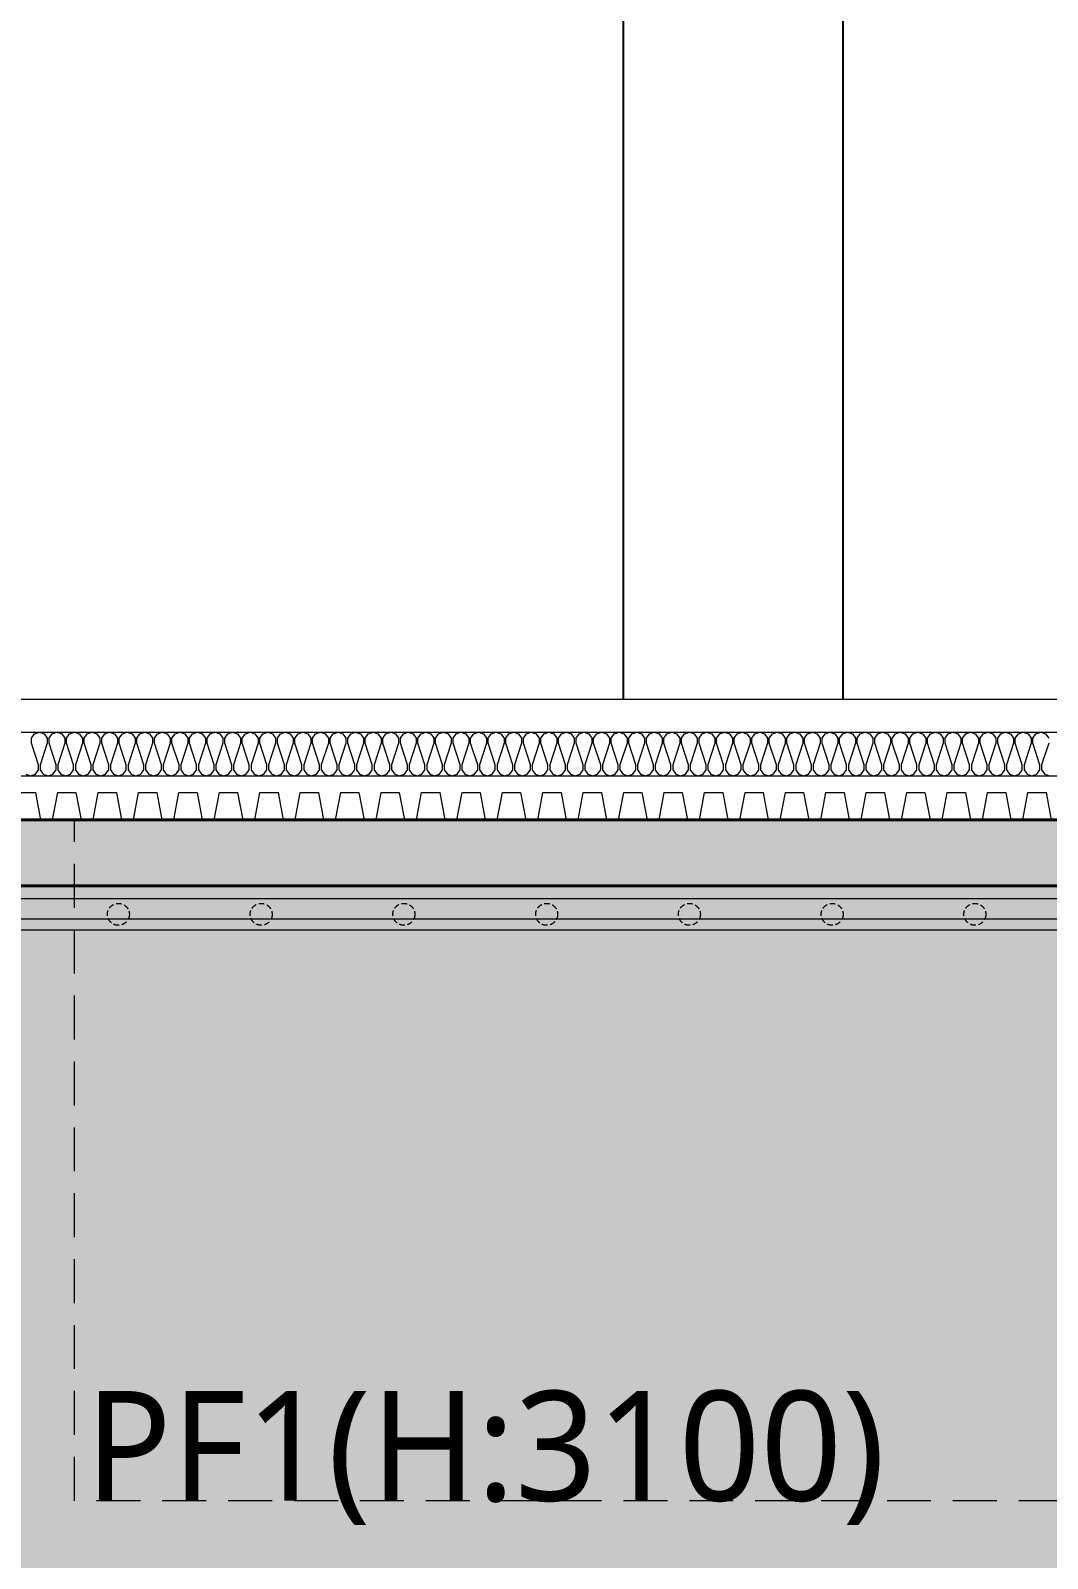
# Model space of a CAD drawing. Header units: millimetres. Extents: x 0 to 420000, y 0 to 297000.
# Drawn here: x 240813 to 245443, y 154587 to 161544 of the extents above; entities that cross this region are included whole.
import ezdxf
from ezdxf.enums import TextEntityAlignment as Align

# ---------------------------------------------------------------- set-up
doc = ezdxf.new("R2010")
doc.units = ezdxf.units.MM
doc.linetypes.add('CEN', pattern=[62, 60, -1, 0, -1])
doc.linetypes.add('HIDDEN', pattern=[0.375, 0.25, -0.125])
for name, color, linetype, lineweight in [('A-AXIS-LINE', 1, 'CEN', 15), ('A-CONC-LIN1', 2, 'Continuous', 40), ('A-ELEV-LIN2', 7, 'Continuous', 25), ('A-SECT-LIN3', 255, 'Continuous', 18), ('A-XXXX-DRBD', 9, 'Continuous', 20), ('A-XXXX-FIN2', 6, 'Continuous', 20), ('A-XXXX-HATC', 8, 'Continuous', 18), ('A-XXXX-HID', 8, 'HIDDEN', 18), ('A-XXXX-INSL2', 8, 'Continuous', 18)]:
    doc.layers.add(name, color=color, linetype=linetype, lineweight=lineweight)
doc.layers.add('A-CONC-SOLD', color=253, linetype='CEN')
doc.layers.add('A-XXXX-SOLD', color=252, linetype='Continuous')
doc.layers.add('A-XXXX-NPLT', color=144, linetype='Continuous', lineweight=15, plot=False)
doc.styles.add('맑은고딕', font='')
doc.styles.get('맑은고딕').set_extended_font_data('Malgun Gothic')
pattern_1 = [(0, (40, -50), (200, 200), [60, -140]), (0, (160, -30), (200, 200), [50, -150]), (0, (150, -20), (200, 200), [40, -160]), (0, (90, 30), (200, 200), [30, -30, 40, -100]), (0, (90, 40), (200, 200), [40, -10, 50, -100]), (0, (0, 80), (200, 200), [50, -150]), (0, (190, 90), (200, 200), [50, -150]), (90, (0, -10), (-200, 200), [30, -170]), (90, (30, 140), (-200, 200), [20, -180]), (90, (40, -50), (-200, 200), [30, -170]), (90, (60, 130), (-200, 200), [10, -190]), (90, (70, 50), (-200, 200), [30, -170]), (90, (90, -20), (-200, 200), [50, -150]), (90, (110, 120), (-200, 200), [30, -170]), (90, (130, 40), (-200, 200), [40, -160]), (90, (140, 40), (-200, 200), [40, -160]), (90, (160, -50), (-200, 200), [20, -180]), (90, (190, -20), (-200, 200), [50, -150]), (45, (20, -30), (0, 200), [84.8528, -197.98991]), (45, (40, -20), (0, 200), [42.4264, -240.41631]), (45, (130, 90), (0, 200), [56.56854, -226.27417]), (45, (130, 100), (0, 200), [42.4264, -240.41631]), (135, (60, 80), (-200, 2e-14), [14.1422, -268.70051]), (135, (20, -30), (-200, 2e-14), [28.2842, -254.55851]), (135, (80, 30), (-200, 2e-14), [28.2842, -254.55851]), (135, (130, 80), (-200, 2e-14), [28.2842, -254.55851]), (135, (190, 120), (-200, 2e-14), [42.4264, -240.41631]), (135, (190, 110), (-200, 2e-14), [28.2842, -254.55851]), (135, (180, 130), (-200, 2e-14), [28.2842, -254.55851]), (135, (120, -50), (-200, 2e-14), [42.4264, -240.41631]), (26.56505, (180, 70), (200, 8e-08), [22.36, -424.8536]), (26.56505, (130, 20), (200, 8e-08), [22.36, -424.8536]), (26.56505, (60, 80), (200, 8e-08), [44.72, -402.4936]), (26.56505, (70, 130), (200, 8e-08), [44.72, -402.4936]), (26.56505, (70, 80), (200, 8e-08), [44.72, -402.4936]), (26.56505, (190, 120), (200, 8e-08), [44.72, -402.4936]), (26.56505, (0, 20), (200, 8e-08), [67.082, -380.1316]), (26.56505, (0, 30), (200, 8e-08), [67.082, -380.1316]), (26.56505, (0, 110), (200, 8e-08), [67.082, -380.1316]), (63.43495, (100, 100), (1e-08, 200), [22.36, -424.8536]), (63.43495, (190, 90), (1e-08, 200), [22.36, -268.333595, 44.72, -111.8]), (63.43495, (170, 70), (1e-08, 200), [44.72, -402.4936]), (63.43495, (50, 90), (1e-08, 200), [44.72, -402.4936]), (63.43495, (40, 90), (1e-08, 200), [44.72, -402.4936]), (63.43495, (110, 110), (1e-08, 200), [67.082, -380.1316]), (116.56505, (60, 60), (-8e-08, 200), [22.36, -424.8536]), (116.56505, (190, 40), (-8e-08, 200), [22.36, -424.8536]), (116.56505, (150, -20), (-8e-08, 200), [44.72, -402.4936]), (116.56505, (140, -10), (-8e-08, 200), [44.72, -402.4936]), (116.56505, (160, 130), (-8e-08, 200), [44.72, -402.4936]), (116.56505, (0, 30), (-8e-08, 200), [44.72, -402.4936]), (116.56505, (100, -50), (-8e-08, 200), [67.082, -380.1316]), (153.43495, (170, 70), (-200, 1e-08), [44.72, -402.4936]), (153.43495, (180, 60), (-200, 1e-08), [44.72, -402.4936]), (153.43495, (30, -40), (-200, 1e-08), [22.36, -424.8536]), (153.43495, (90, 40), (-200, 1e-08), [22.36, -424.8536]), (153.43495, (130, 100), (-200, 1e-08), [22.36, -424.8536])]

# ---------------------------------------------------------------- blocks, each defined once
blk = doc.blocks.new('axis(220316)')
at = {"layer": 'A-AXIS-LINE', "ltscale": 1000}
for p, q in [((4631788.1, -441118.7), (4955413.1, -441118.7)), ((4631788.1, -442118.7), (4955413.1, -442118.7))]:
    blk.add_line(p, q, dxfattribs=at)
blk = doc.blocks.new('횡지하층')
at = {"layer": 'A-CONC-SOLD'}
h = blk.add_hatch(color=256, dxfattribs=at)
h.dxf.hatch_style = 1
h.paths.add_polyline_path([(4890650.6, -238161.1), (4890250.6, -238161.1), (4890250.6, -237111.1), (4890100.6, -237111.1), (4890100.6, -237361.1), (4889650.6, -237361.1), (4889650.6, -238361.1), (4889600.6, -238361.1), (4889600.6, -239061.1), (4889950.6, -239061.1), (4889950.6, -247661.1), (4889200.6, -247661.1), (4889200.6, -247111.1), (4889000.6, -247111.1), (4889000.6, -247661.1), (4758200.6, -247661.1), (4758200.6, -247111.1), (4758000.6, -247111.1), (4758000.6, -247661.1), (4757250.6, -247661.1), (4757250.6, -239061.1), (4757600.6, -239061.1), (4757600.6, -238361.1), (4757550.6, -238361.1), (4757550.6, -237361.1), (4757100.6, -237361.1), (4757100.6, -237111.1), (4756950.6, -237111.1), (4756950.6, -238161.1), (4756550.6, -238161.1), (4756550.6, -247961.1), (4890650.6, -247961.1)])
at = {"layer": 'A-CONC-LIN1'}
blk.add_lwpolyline([(4758200.6, -247661.1), (4889000.6, -247661.1), (4889000.6, -247111.1), (4889200.6, -247111.1), (4889200.6, -247661.1), (4889950.6, -247661.1), (4889950.6, -239061.1), (4889600.6, -239061.1), (4889600.6, -238361.1), (4889650.6, -238361.1), (4889650.6, -237361.1), (4890100.6, -237361.1), (4890100.6, -237111.1), (4890250.6, -237111.1), (4890250.6, -238161.1), (4890650.6, -238161.1), (4890650.6, -247961.1), (4756550.6, -247961.1)], dxfattribs=at)
at = {"layer": 'A-ELEV-LIN2'}
for p, q in [((4845100.6, -247111.1), (4845100.6, -238861.1)), ((4846100.6, -247111.1), (4846100.6, -238861.1))]:
    blk.add_line(p, q, dxfattribs=at)
at = {"layer": 'A-XXXX-DRBD'}
blk.add_lwpolyline([(4842340.2, -247536.1), (4842423, -247536.1), (4842446.3, -247661.1), (4842501, -247661.1), (4842524.3, -247536.1), (4842607.1, -247536.1), (4842630.4, -247661.1), (4842685.1, -247661.1), (4842708.4, -247536.1), (4842791.2, -247536.1), (4842814.5, -247661.1), (4842869.1, -247661.1), (4842892.5, -247536.1), (4842975.3, -247536.1), (4842998.6, -247661.1), (4843053.2, -247661.1), (4843076.5, -247536.1), (4843159.4, -247536.1), (4843182.7, -247661.1), (4843237.3, -247661.1), (4843260.6, -247536.1), (4843343.5, -247536.1), (4843366.8, -247661.1), (4843421.4, -247661.1), (4843444.7, -247536.1), (4843527.5, -247536.1), (4843550.9, -247661.1), (4843605.5, -247661.1), (4843628.8, -247536.1), (4843711.6, -247536.1), (4843734.9, -247661.1), (4843789.6, -247661.1), (4843812.9, -247536.1), (4843895.7, -247536.1), (4843919, -247661.1), (4843973.7, -247661.1), (4843997, -247536.1), (4844079.8, -247536.1), (4844103.1, -247661.1), (4844157.8, -247661.1), (4844181.1, -247536.1), (4844263.9, -247536.1), (4844287.2, -247661.1), (4844341.9, -247661.1), (4844365.2, -247536.1), (4844448, -247536.1), (4844471.3, -247661.1), (4844525.9, -247661.1), (4844549.3, -247536.1), (4844632.1, -247536.1), (4844655.4, -247661.1), (4844710, -247661.1), (4844733.3, -247536.1), (4844816.2, -247536.1), (4844839.5, -247661.1), (4844894.1, -247661.1), (4844917.4, -247536.1), (4845000.3, -247536.1), (4845023.6, -247661.1), (4845078.2, -247661.1), (4845101.5, -247536.1), (4845184.3, -247536.1), (4845207.7, -247661.1), (4845262.3, -247661.1), (4845285.6, -247536.1), (4845368.4, -247536.1), (4845391.8, -247661.1), (4845446.4, -247661.1), (4845469.7, -247536.1), (4845552.5, -247536.1), (4845575.8, -247661.1), (4845630.5, -247661.1), (4845653.8, -247536.1), (4845736.6, -247536.1), (4845759.9, -247661.1), (4845814.6, -247661.1), (4845837.9, -247536.1), (4845920.7, -247536.1), (4845944, -247661.1), (4845998.7, -247661.1), (4846022, -247536.1), (4846104.8, -247536.1), (4846128.1, -247661.1), (4846182.7, -247661.1), (4846206.1, -247536.1), (4846288.9, -247536.1), (4846312.2, -247661.1), (4846366.8, -247661.1), (4846390.1, -247536.1), (4846473, -247536.1), (4846496.3, -247661.1), (4846550.9, -247661.1), (4846574.2, -247536.1), (4846657.1, -247536.1), (4846680.4, -247661.1), (4846735, -247661.1), (4846758.3, -247536.1), (4846841.2, -247536.1), (4846864.5, -247661.1), (4846919.1, -247661.1), (4846942.4, -247536.1), (4847025.2, -247536.1), (4847048.6, -247661.1)], dxfattribs=at)
at = {"layer": 'A-XXXX-FIN2'}
blk.add_line((4758350.6, -247111.1), (4888850.6, -247111.1), dxfattribs=at)
at = {"layer": 'A-XXXX-INSL2'}
for p, q in [((4758200.6, -247261.1), (4889000.6, -247261.1)), ((4758200.6, -247461.1), (4889000.6, -247461.1))]:
    blk.add_line(p, q, dxfattribs=at)
for points in [[(4842378.6, -247453.1), (4842400.6, -247461.1), (4842422.6, -247453.1), (4842436.6, -247433.1), (4842436.6, -247411.1), (4842404.6, -247311.1), (4842404.6, -247289.1), (4842418.6, -247269.1), (4842440.6, -247261.1), (4842462.6, -247269.1), (4842476.6, -247289.1), (4842476.6, -247311.1), (4842444.6, -247411.1), (4842444.6, -247433.1), (4842458.6, -247453.1), (4842480.6, -247461.1), (4842502.6, -247453.1), (4842516.6, -247433.1), (4842516.6, -247411.1), (4842484.6, -247311.1), (4842484.6, -247289.1), (4842498.6, -247269.1), (4842520.6, -247261.1), (4842542.6, -247269.1), (4842556.6, -247289.1), (4842556.6, -247311.1), (4842524.6, -247411.1), (4842524.6, -247433.1), (4842538.6, -247453.1), (4842560.6, -247461.1), (4842582.6, -247453.1), (4842596.6, -247433.1), (4842596.6, -247411.1), (4842564.6, -247311.1), (4842564.6, -247289.1), (4842578.6, -247269.1), (4842600.6, -247261.1), (4842622.6, -247269.1), (4842636.6, -247289.1), (4842636.6, -247311.1), (4842604.6, -247411.1), (4842604.6, -247433.1), (4842618.6, -247453.1), (4842640.6, -247461.1), (4842662.6, -247453.1), (4842676.6, -247433.1), (4842676.6, -247411.1), (4842644.6, -247311.1), (4842644.6, -247289.1), (4842658.6, -247269.1), (4842680.6, -247261.1), (4842702.6, -247269.1), (4842716.6, -247289.1), (4842716.6, -247311.1), (4842684.6, -247411.1), (4842684.6, -247433.1), (4842698.6, -247453.1), (4842720.6, -247461.1), (4842742.6, -247453.1), (4842756.6, -247433.1), (4842756.6, -247411.1), (4842724.6, -247311.1), (4842724.6, -247289.1), (4842738.6, -247269.1), (4842760.6, -247261.1), (4842782.6, -247269.1), (4842796.6, -247289.1), (4842796.6, -247311.1), (4842764.6, -247411.1), (4842764.6, -247433.1), (4842778.6, -247453.1), (4842800.6, -247461.1), (4842822.6, -247453.1), (4842836.6, -247433.1), (4842836.6, -247411.1), (4842804.6, -247311.1), (4842804.6, -247289.1), (4842818.6, -247269.1), (4842840.6, -247261.1), (4842862.6, -247269.1), (4842876.6, -247289.1), (4842876.6, -247311.1), (4842844.6, -247411.1), (4842844.6, -247433.1), (4842858.6, -247453.1), (4842880.6, -247461.1), (4842902.6, -247453.1), (4842916.6, -247433.1), (4842916.6, -247411.1), (4842884.6, -247311.1), (4842884.6, -247289.1), (4842898.6, -247269.1), (4842920.6, -247261.1), (4842942.6, -247269.1), (4842956.6, -247289.1), (4842956.6, -247311.1), (4842924.6, -247411.1), (4842924.6, -247433.1), (4842938.6, -247453.1), (4842960.6, -247461.1), (4842982.6, -247453.1), (4842996.6, -247433.1), (4842996.6, -247411.1), (4842964.6, -247311.1), (4842964.6, -247289.1), (4842978.6, -247269.1), (4843000.6, -247261.1), (4843022.6, -247269.1), (4843036.6, -247289.1), (4843036.6, -247311.1), (4843004.6, -247411.1), (4843004.6, -247433.1), (4843018.6, -247453.1), (4843040.6, -247461.1), (4843062.6, -247453.1), (4843076.6, -247433.1), (4843076.6, -247411.1), (4843044.6, -247311.1), (4843044.6, -247289.1), (4843058.6, -247269.1), (4843080.6, -247261.1), (4843102.6, -247269.1), (4843116.6, -247289.1), (4843116.6, -247311.1), (4843084.6, -247411.1), (4843084.6, -247433.1), (4843098.6, -247453.1), (4843120.6, -247461.1), (4843142.6, -247453.1), (4843156.6, -247433.1), (4843156.6, -247411.1), (4843124.6, -247311.1), (4843124.6, -247289.1), (4843138.6, -247269.1), (4843160.6, -247261.1), (4843182.6, -247269.1), (4843196.6, -247289.1), (4843196.6, -247311.1), (4843164.6, -247411.1), (4843164.6, -247433.1), (4843178.6, -247453.1), (4843200.6, -247461.1), (4843222.6, -247453.1), (4843236.6, -247433.1), (4843236.6, -247411.1), (4843204.6, -247311.1), (4843204.6, -247289.1), (4843218.6, -247269.1), (4843240.6, -247261.1), (4843262.6, -247269.1), (4843276.6, -247289.1), (4843276.6, -247311.1), (4843244.6, -247411.1), (4843244.6, -247433.1), (4843258.6, -247453.1), (4843280.6, -247461.1), (4843302.6, -247453.1), (4843316.6, -247433.1), (4843316.6, -247411.1), (4843284.6, -247311.1), (4843284.6, -247289.1), (4843298.6, -247269.1), (4843320.6, -247261.1), (4843342.6, -247269.1), (4843356.6, -247289.1), (4843356.6, -247311.1), (4843324.6, -247411.1), (4843324.6, -247433.1), (4843338.6, -247453.1), (4843360.6, -247461.1), (4843382.6, -247453.1), (4843396.6, -247433.1), (4843396.6, -247411.1), (4843364.6, -247311.1), (4843364.6, -247289.1), (4843378.6, -247269.1), (4843400.6, -247261.1), (4843422.6, -247269.1), (4843436.6, -247289.1), (4843436.6, -247311.1), (4843404.6, -247411.1), (4843404.6, -247433.1), (4843418.6, -247453.1), (4843440.6, -247461.1), (4843462.6, -247453.1), (4843476.6, -247433.1), (4843476.6, -247411.1), (4843444.6, -247311.1), (4843444.6, -247289.1), (4843458.6, -247269.1), (4843480.6, -247261.1), (4843502.6, -247269.1), (4843516.6, -247289.1), (4843516.6, -247311.1), (4843484.6, -247411.1), (4843484.6, -247433.1), (4843498.6, -247453.1), (4843520.6, -247461.1), (4843542.6, -247453.1), (4843556.6, -247433.1), (4843556.6, -247411.1), (4843524.6, -247311.1), (4843524.6, -247289.1), (4843538.6, -247269.1), (4843560.6, -247261.1), (4843582.6, -247269.1), (4843596.6, -247289.1), (4843596.6, -247311.1), (4843564.6, -247411.1), (4843564.6, -247433.1), (4843578.6, -247453.1), (4843600.6, -247461.1), (4843622.6, -247453.1), (4843636.6, -247433.1), (4843636.6, -247411.1), (4843604.6, -247311.1), (4843604.6, -247289.1), (4843618.6, -247269.1), (4843640.6, -247261.1), (4843662.6, -247269.1), (4843676.6, -247289.1), (4843676.6, -247311.1), (4843644.6, -247411.1), (4843644.6, -247433.1), (4843658.6, -247453.1), (4843680.6, -247461.1), (4843702.6, -247453.1), (4843716.6, -247433.1), (4843716.6, -247411.1), (4843684.6, -247311.1), (4843684.6, -247289.1), (4843698.6, -247269.1), (4843720.6, -247261.1), (4843742.6, -247269.1), (4843756.6, -247289.1), (4843756.6, -247311.1), (4843724.6, -247411.1), (4843724.6, -247433.1), (4843738.6, -247453.1), (4843760.6, -247461.1), (4843782.6, -247453.1), (4843796.6, -247433.1), (4843796.6, -247411.1), (4843764.6, -247311.1), (4843764.6, -247289.1), (4843778.6, -247269.1), (4843800.6, -247261.1), (4843822.6, -247269.1), (4843836.6, -247289.1), (4843836.6, -247311.1), (4843804.6, -247411.1), (4843804.6, -247433.1), (4843818.6, -247453.1), (4843840.6, -247461.1), (4843862.6, -247453.1), (4843876.6, -247433.1), (4843876.6, -247411.1), (4843844.6, -247311.1), (4843844.6, -247289.1), (4843858.6, -247269.1), (4843880.6, -247261.1), (4843902.6, -247269.1), (4843916.6, -247289.1), (4843916.6, -247311.1), (4843884.6, -247411.1), (4843884.6, -247433.1), (4843898.6, -247453.1), (4843920.6, -247461.1), (4843942.6, -247453.1), (4843956.6, -247433.1), (4843956.6, -247411.1), (4843924.6, -247311.1), (4843924.6, -247289.1), (4843938.6, -247269.1), (4843960.6, -247261.1), (4843982.6, -247269.1), (4843996.6, -247289.1), (4843996.6, -247311.1), (4843964.6, -247411.1), (4843964.6, -247433.1), (4843978.6, -247453.1), (4844000.6, -247461.1), (4844022.6, -247453.1), (4844036.6, -247433.1), (4844036.6, -247411.1), (4844004.6, -247311.1), (4844004.6, -247289.1), (4844018.6, -247269.1), (4844040.6, -247261.1), (4844062.6, -247269.1), (4844076.6, -247289.1), (4844076.6, -247311.1), (4844044.6, -247411.1), (4844044.6, -247433.1), (4844058.6, -247453.1), (4844080.6, -247461.1), (4844102.6, -247453.1), (4844116.6, -247433.1), (4844116.6, -247411.1), (4844084.6, -247311.1), (4844084.6, -247289.1), (4844098.6, -247269.1), (4844120.6, -247261.1), (4844142.6, -247269.1), (4844156.6, -247289.1), (4844156.6, -247311.1), (4844124.6, -247411.1), (4844124.6, -247433.1), (4844138.6, -247453.1), (4844160.6, -247461.1), (4844182.6, -247453.1), (4844196.6, -247433.1), (4844196.6, -247411.1), (4844164.6, -247311.1), (4844164.6, -247289.1), (4844178.6, -247269.1), (4844200.6, -247261.1), (4844222.6, -247269.1), (4844236.6, -247289.1), (4844236.6, -247311.1), (4844204.6, -247411.1), (4844204.6, -247433.1), (4844218.6, -247453.1), (4844240.6, -247461.1), (4844262.6, -247453.1), (4844276.6, -247433.1), (4844276.6, -247411.1), (4844244.6, -247311.1), (4844244.6, -247289.1), (4844258.6, -247269.1), (4844280.6, -247261.1), (4844302.6, -247269.1), (4844316.6, -247289.1), (4844316.6, -247311.1), (4844284.6, -247411.1), (4844284.6, -247433.1), (4844298.6, -247453.1), (4844320.6, -247461.1), (4844342.6, -247453.1), (4844356.6, -247433.1), (4844356.6, -247411.1), (4844324.6, -247311.1), (4844324.6, -247289.1), (4844338.6, -247269.1), (4844360.6, -247261.1), (4844382.6, -247269.1), (4844396.6, -247289.1), (4844396.6, -247311.1), (4844364.6, -247411.1), (4844364.6, -247433.1), (4844378.6, -247453.1), (4844400.6, -247461.1), (4844422.6, -247453.1), (4844436.6, -247433.1), (4844436.6, -247411.1), (4844404.6, -247311.1), (4844404.6, -247289.1), (4844418.6, -247269.1), (4844440.6, -247261.1), (4844462.6, -247269.1), (4844476.6, -247289.1), (4844476.6, -247311.1), (4844444.6, -247411.1), (4844444.6, -247433.1), (4844458.6, -247453.1), (4844480.6, -247461.1), (4844502.6, -247453.1), (4844516.6, -247433.1), (4844516.6, -247411.1), (4844484.6, -247311.1), (4844484.6, -247289.1), (4844498.6, -247269.1), (4844520.6, -247261.1), (4844542.6, -247269.1), (4844556.6, -247289.1), (4844556.6, -247311.1), (4844524.6, -247411.1), (4844524.6, -247433.1), (4844538.6, -247453.1), (4844560.6, -247461.1), (4844582.6, -247453.1), (4844596.6, -247433.1), (4844596.6, -247411.1), (4844564.6, -247311.1), (4844564.6, -247289.1), (4844578.6, -247269.1), (4844600.6, -247261.1), (4844622.6, -247269.1), (4844636.6, -247289.1), (4844636.6, -247311.1), (4844604.6, -247411.1), (4844604.6, -247433.1), (4844618.6, -247453.1), (4844640.6, -247461.1), (4844662.6, -247453.1), (4844676.6, -247433.1), (4844676.6, -247411.1), (4844644.6, -247311.1), (4844644.6, -247289.1), (4844658.6, -247269.1), (4844680.6, -247261.1), (4844702.6, -247269.1), (4844716.6, -247289.1), (4844716.6, -247311.1), (4844684.6, -247411.1), (4844684.6, -247433.1), (4844698.6, -247453.1), (4844720.6, -247461.1), (4844742.6, -247453.1), (4844756.6, -247433.1), (4844756.6, -247411.1), (4844724.6, -247311.1), (4844724.6, -247289.1), (4844738.6, -247269.1), (4844760.6, -247261.1), (4844782.6, -247269.1), (4844796.6, -247289.1), (4844796.6, -247311.1), (4844764.6, -247411.1), (4844764.6, -247433.1), (4844778.6, -247453.1), (4844800.6, -247461.1), (4844822.6, -247453.1), (4844836.6, -247433.1), (4844836.6, -247411.1), (4844804.6, -247311.1), (4844804.6, -247289.1), (4844818.6, -247269.1), (4844840.6, -247261.1), (4844862.6, -247269.1), (4844876.6, -247289.1), (4844876.6, -247311.1), (4844844.6, -247411.1), (4844844.6, -247433.1), (4844858.6, -247453.1), (4844880.6, -247461.1), (4844902.6, -247453.1), (4844916.6, -247433.1), (4844916.6, -247411.1), (4844884.6, -247311.1), (4844884.6, -247289.1), (4844898.6, -247269.1), (4844920.6, -247261.1), (4844942.6, -247269.1), (4844956.6, -247289.1), (4844956.6, -247311.1), (4844924.6, -247411.1), (4844924.6, -247433.1), (4844938.6, -247453.1), (4844960.6, -247461.1), (4844982.6, -247453.1), (4844996.6, -247433.1), (4844996.6, -247411.1), (4844964.6, -247311.1), (4844964.6, -247289.1), (4844978.6, -247269.1), (4845000.6, -247261.1), (4845022.6, -247269.1), (4845036.6, -247289.1), (4845036.6, -247311.1), (4845004.6, -247411.1), (4845004.6, -247433.1), (4845018.6, -247453.1), (4845040.6, -247461.1), (4845062.6, -247453.1), (4845076.6, -247433.1), (4845076.6, -247411.1), (4845044.6, -247311.1), (4845044.6, -247289.1), (4845058.6, -247269.1), (4845080.6, -247261.1), (4845102.6, -247269.1), (4845116.6, -247289.1), (4845116.6, -247311.1), (4845084.6, -247411.1), (4845084.6, -247433.1), (4845098.6, -247453.1), (4845120.6, -247461.1), (4845142.6, -247453.1), (4845156.6, -247433.1), (4845156.6, -247411.1), (4845124.6, -247311.1), (4845124.6, -247289.1), (4845138.6, -247269.1), (4845160.6, -247261.1), (4845182.6, -247269.1), (4845196.6, -247289.1), (4845196.6, -247311.1), (4845164.6, -247411.1), (4845164.6, -247433.1), (4845178.6, -247453.1), (4845200.6, -247461.1), (4845222.6, -247453.1), (4845236.6, -247433.1), (4845236.6, -247411.1), (4845204.6, -247311.1), (4845204.6, -247289.1), (4845218.6, -247269.1), (4845240.6, -247261.1), (4845262.6, -247269.1), (4845276.6, -247289.1), (4845276.6, -247311.1), (4845244.6, -247411.1), (4845244.6, -247433.1), (4845258.6, -247453.1), (4845280.6, -247461.1), (4845302.6, -247453.1), (4845316.6, -247433.1), (4845316.6, -247411.1), (4845284.6, -247311.1), (4845284.6, -247289.1), (4845298.6, -247269.1), (4845320.6, -247261.1), (4845342.6, -247269.1), (4845356.6, -247289.1), (4845356.6, -247311.1), (4845324.6, -247411.1), (4845324.6, -247433.1), (4845338.6, -247453.1), (4845360.6, -247461.1), (4845382.6, -247453.1), (4845396.6, -247433.1), (4845396.6, -247411.1), (4845364.6, -247311.1), (4845364.6, -247289.1), (4845378.6, -247269.1), (4845400.6, -247261.1), (4845422.6, -247269.1), (4845436.6, -247289.1), (4845436.6, -247311.1), (4845404.6, -247411.1), (4845404.6, -247433.1), (4845418.6, -247453.1), (4845440.6, -247461.1), (4845462.6, -247453.1), (4845476.6, -247433.1), (4845476.6, -247411.1), (4845444.6, -247311.1), (4845444.6, -247289.1), (4845458.6, -247269.1), (4845480.6, -247261.1), (4845502.6, -247269.1), (4845516.6, -247289.1), (4845516.6, -247311.1), (4845484.6, -247411.1), (4845484.6, -247433.1), (4845498.6, -247453.1), (4845520.6, -247461.1), (4845542.6, -247453.1), (4845556.6, -247433.1), (4845556.6, -247411.1), (4845524.6, -247311.1), (4845524.6, -247289.1), (4845538.6, -247269.1), (4845560.6, -247261.1), (4845582.6, -247269.1), (4845596.6, -247289.1), (4845596.6, -247311.1), (4845564.6, -247411.1), (4845564.6, -247433.1), (4845578.6, -247453.1), (4845600.6, -247461.1), (4845622.6, -247453.1), (4845636.6, -247433.1), (4845636.6, -247411.1), (4845604.6, -247311.1), (4845604.6, -247289.1), (4845618.6, -247269.1), (4845640.6, -247261.1), (4845662.6, -247269.1), (4845676.6, -247289.1), (4845676.6, -247311.1), (4845644.6, -247411.1), (4845644.6, -247433.1), (4845658.6, -247453.1), (4845680.6, -247461.1), (4845702.6, -247453.1), (4845716.6, -247433.1), (4845716.6, -247411.1), (4845684.6, -247311.1), (4845684.6, -247289.1), (4845698.6, -247269.1), (4845720.6, -247261.1), (4845742.6, -247269.1), (4845756.6, -247289.1), (4845756.6, -247311.1), (4845724.6, -247411.1), (4845724.6, -247433.1), (4845738.6, -247453.1), (4845760.6, -247461.1), (4845782.6, -247453.1), (4845796.6, -247433.1), (4845796.6, -247411.1), (4845764.6, -247311.1), (4845764.6, -247289.1), (4845778.6, -247269.1), (4845800.6, -247261.1), (4845822.6, -247269.1), (4845836.6, -247289.1), (4845836.6, -247311.1), (4845804.6, -247411.1), (4845804.6, -247433.1), (4845818.6, -247453.1), (4845840.6, -247461.1), (4845862.6, -247453.1), (4845876.6, -247433.1), (4845876.6, -247411.1), (4845844.6, -247311.1), (4845844.6, -247289.1), (4845858.6, -247269.1), (4845880.6, -247261.1), (4845902.6, -247269.1), (4845916.6, -247289.1), (4845916.6, -247311.1), (4845884.6, -247411.1), (4845884.6, -247433.1), (4845898.6, -247453.1), (4845920.6, -247461.1), (4845942.6, -247453.1), (4845956.6, -247433.1), (4845956.6, -247411.1), (4845924.6, -247311.1), (4845924.6, -247289.1), (4845938.6, -247269.1), (4845960.6, -247261.1), (4845982.6, -247269.1), (4845996.6, -247289.1), (4845996.6, -247311.1), (4845964.6, -247411.1), (4845964.6, -247433.1), (4845978.6, -247453.1), (4846000.6, -247461.1), (4846022.6, -247453.1), (4846036.6, -247433.1), (4846036.6, -247411.1), (4846004.6, -247311.1), (4846004.6, -247289.1), (4846018.6, -247269.1), (4846040.6, -247261.1), (4846062.6, -247269.1), (4846076.6, -247289.1), (4846076.6, -247311.1), (4846044.6, -247411.1), (4846044.6, -247433.1), (4846058.6, -247453.1), (4846080.6, -247461.1), (4846102.6, -247453.1), (4846116.6, -247433.1), (4846116.6, -247411.1), (4846084.6, -247311.1), (4846084.6, -247289.1), (4846098.6, -247269.1), (4846120.6, -247261.1), (4846142.6, -247269.1), (4846156.6, -247289.1), (4846156.6, -247311.1), (4846124.6, -247411.1), (4846124.6, -247433.1), (4846138.6, -247453.1), (4846160.6, -247461.1), (4846182.6, -247453.1), (4846196.6, -247433.1), (4846196.6, -247411.1), (4846164.6, -247311.1), (4846164.6, -247289.1), (4846178.6, -247269.1), (4846200.6, -247261.1), (4846222.6, -247269.1), (4846236.6, -247289.1), (4846236.6, -247311.1), (4846204.6, -247411.1), (4846204.6, -247433.1), (4846218.6, -247453.1), (4846240.6, -247461.1), (4846262.6, -247453.1), (4846276.6, -247433.1), (4846276.6, -247411.1), (4846244.6, -247311.1), (4846244.6, -247289.1), (4846258.6, -247269.1), (4846280.6, -247261.1), (4846302.6, -247269.1), (4846316.6, -247289.1), (4846316.6, -247311.1), (4846284.6, -247411.1), (4846284.6, -247433.1), (4846298.6, -247453.1), (4846320.6, -247461.1), (4846342.6, -247453.1), (4846356.6, -247433.1), (4846356.6, -247411.1), (4846324.6, -247311.1), (4846324.6, -247289.1), (4846338.6, -247269.1), (4846360.6, -247261.1), (4846382.6, -247269.1), (4846396.6, -247289.1), (4846396.6, -247311.1), (4846364.6, -247411.1), (4846364.6, -247433.1), (4846378.6, -247453.1), (4846400.6, -247461.1), (4846422.6, -247453.1), (4846436.6, -247433.1), (4846436.6, -247411.1), (4846404.6, -247311.1), (4846404.6, -247289.1), (4846418.6, -247269.1), (4846440.6, -247261.1), (4846462.6, -247269.1), (4846476.6, -247289.1), (4846476.6, -247311.1), (4846444.6, -247411.1), (4846444.6, -247433.1), (4846458.6, -247453.1), (4846480.6, -247461.1), (4846502.6, -247453.1), (4846516.6, -247433.1), (4846516.6, -247411.1), (4846484.6, -247311.1), (4846484.6, -247289.1), (4846498.6, -247269.1), (4846520.6, -247261.1), (4846542.6, -247269.1), (4846556.6, -247289.1), (4846556.6, -247311.1), (4846524.6, -247411.1), (4846524.6, -247433.1), (4846538.6, -247453.1), (4846560.6, -247461.1), (4846582.6, -247453.1), (4846596.6, -247433.1), (4846596.6, -247411.1), (4846564.6, -247311.1), (4846564.6, -247289.1), (4846578.6, -247269.1), (4846600.6, -247261.1), (4846622.6, -247269.1), (4846636.6, -247289.1), (4846636.6, -247311.1), (4846604.6, -247411.1), (4846604.6, -247433.1), (4846618.6, -247453.1), (4846640.6, -247461.1), (4846662.6, -247453.1), (4846676.6, -247433.1), (4846676.6, -247411.1), (4846644.6, -247311.1), (4846644.6, -247289.1), (4846658.6, -247269.1), (4846680.6, -247261.1), (4846702.6, -247269.1), (4846716.6, -247289.1), (4846716.6, -247311.1), (4846684.6, -247411.1), (4846684.6, -247433.1), (4846698.6, -247453.1), (4846720.6, -247461.1), (4846742.6, -247453.1), (4846756.6, -247433.1), (4846756.6, -247411.1), (4846724.6, -247311.1), (4846724.6, -247289.1), (4846738.6, -247269.1), (4846760.6, -247261.1), (4846782.6, -247269.1), (4846796.6, -247289.1), (4846796.6, -247311.1), (4846764.6, -247411.1), (4846764.6, -247433.1), (4846778.6, -247453.1), (4846800.6, -247461.1), (4846822.6, -247453.1), (4846836.6, -247433.1), (4846836.6, -247411.1), (4846804.6, -247311.1), (4846804.6, -247289.1), (4846818.6, -247269.1), (4846840.6, -247261.1), (4846862.6, -247269.1), (4846876.6, -247289.1), (4846876.6, -247311.1), (4846844.6, -247411.1), (4846844.6, -247433.1), (4846858.6, -247453.1), (4846880.6, -247461.1), (4846902.6, -247453.1), (4846916.6, -247433.1), (4846916.6, -247411.1), (4846884.6, -247311.1), (4846884.6, -247289.1), (4846898.6, -247269.1), (4846920.6, -247261.1), (4846942.6, -247269.1), (4846956.6, -247289.1), (4846956.6, -247311.1), (4846924.6, -247411.1), (4846924.6, -247433.1), (4846938.6, -247453.1), (4846960.6, -247461.1), (4846982.6, -247453.1), (4846996.6, -247433.1), (4846996.6, -247411.1), (4846964.6, -247311.1), (4846964.6, -247289.1), (4846978.6, -247269.1), (4847000.6, -247261.1), (4847022.6, -247269.1), (4847036.6, -247289.1)], [(4847036.6, -247311.1), (4847004.6, -247411.1), (4847004.6, -247433.1), (4847018.6, -247453.1), (4847040.6, -247461.1)]]:
    blk.add_lwpolyline(points, dxfattribs=at)
blk = doc.blocks.new('PF1')
at = {"layer": 'A-XXXX-HID', "color": 0, "ltscale": 800}
blk.add_lwpolyline([(3000, 0), (3000, -3100), (-3000, -3100), (-3000, 0), (3000, 0)], dxfattribs=at)
at = {"layer": 'A-XXXX-NPLT', "style": '맑은고딕'}
blk.add_text('PF1(H:3100)', height=500, dxfattribs=at).set_placement((-1130.1, -2901.3), align=Align.MIDDLE)

msp = doc.modelspace()

# ---------------------------------------------------------------- hatches: boundary and pattern name
at = {"layer": 'A-XXXX-HATC'}
h = msp.add_hatch(dxfattribs=at)
h.set_pattern_fill('DOTS', color=256, scale=10)
h.set_pattern_definition([(0, (0, -50), (7.9375, 15.875), [0, -15.875])])
h.paths.add_polyline_path([(154962.5, 157650), (289062.5, 157650), (289062.5, 157590), (154962.5, 157590)])
h = msp.add_hatch(dxfattribs=at)
h.set_pattern_fill('돌01', color=256, scale=200)
h.set_pattern_definition(pattern_1)
h.paths.add_polyline_path([(289062.5, 157590), (154962.5, 157590), (154962.5, 157450), (289062.5, 157450)])
h = msp.add_hatch(dxfattribs=at)
h.set_pattern_fill('돌01', color=256, scale=200)
h.set_pattern_definition(pattern_1)
h.paths.add_polyline_path([(289062.5, 157590), (154962.5, 157590), (154962.5, 157450), (289062.5, 157450)])
at = {"layer": 'A-XXXX-HID'}
h = msp.add_hatch(dxfattribs=at)
h.set_pattern_fill('KHAT49', color=256, scale=10)
h.set_pattern_definition([(0, (7, 5.5), (10, 10), [0.5, -0.5, 1, -8]), (0, (3, 6), (10, 10), [2.5, -7.5]), (0, (2.5, 6.5), (10, 10), [2.5, -7.5]), (0, (7, 9), (10, 10), [0.5, -9.5]), (0, (2, 10), (10, 10), [1.5, -8.5]), (0, (2, 10.5), (10, 10), [1.5, -8.5]), (0, (8, 11), (10, 10), [3, -7]), (0, (7.5, 11.5), (10, 10), [3, -7]), (0, (5, 12.5), (10, 10), [1, -9]), (0, (5.5, 13), (10, 10), [0.5, -9.5]), (0, (1, 14), (10, 10), [0.5, -0.5, 0.5, -8.5]), (90, (1, 12), (-10, 10), [1.5, -8.5]), (90, (1.5, 8.5), (-10, 10), [0.5, -1, 0.5, -1, 2, -5]), (90, (2.5, 14.5), (-10, 10), [0.5, -9.5]), (90, (4, 10), (-10, 10), [0.5, -9.5]), (90, (4.5, 12.5), (-10, 10), [0.5, -9.5]), (90, (5.5, 7), (-10, 10), [1, -9]), (90, (6, 6.5), (-10, 10), [1.5, -8.5]), (90, (6.5, 12.5), (-10, 10), [1, -0.5, 1, -7.5]), (90, (7, 9.5), (-10, 10), [2, -8]), (90, (7.5, 9.5), (-10, 10), [1, -9]), (90, (8.5, 6), (-10, 10), [2, -8]), (90, (9, 6), (-10, 10), [1.5, -8.5]), (45, (5, 6.5), (0, 10), [0.7071067, -13.43502892]), (45, (6.5, 9), (0, 10), [0.7071067, -13.43502892]), (45, (7.5, 10.5), (0, 10), [0.7071067, -13.43502892]), (45, (0.5, 11.5), (0, 10), [0.7071067, -13.43502892]), (45, (1.5, 13.5), (0, 10), [0.7071067, -13.43502892]), (45, (6, 8), (0, 10), [1.41421, -12.72792562]), (45, (7, 14.5), (0, 10), [1.41421, -12.72792562]), (135, (6.5, 5), (-10, 1e-15), [1.41421, -12.72792562]), (135, (7, 5.5), (-10, 1e-15), [1.41421, -12.72792562]), (135, (8.5, 8), (-10, 1e-15), [1.41421, -12.72792562]), (135, (7, 11.5), (-10, 1e-15), [1.41421, -12.72792562]), (135, (7.5, 11.5), (-10, 1e-15), [1.41421, -12.72792562]), (135, (5.5, 8.5), (-10, 1e-15), [2.12132, -12.02081562]), (135, (9, 8), (-10, 1e-15), [2.12132, -12.02081562]), (135, (5.5, 8), (-10, 1e-15), [2.828427, -11.31370862]), (135, (1, 14), (-10, 1e-15), [2.828427, -11.31370862]), (135, (1, 13.5), (-10, 1e-15), [2.828427, -11.31370862]), (135, (1.5, 8), (-10, 1e-15), [0.7071067, -13.43502892]), (135, (1.5, 10.5), (-10, 1e-15), [0.7071067, -13.43502892]), (26.5650512, (7.5, 5.5), (10, 4e-09), [1.1180339, -21.2426458]), (26.5650512, (5.5, 8.5), (10, 4e-09), [1.1180339, -21.2426458]), (26.5650512, (9, 7.5), (10, 4e-09), [2.236068, -20.12461177]), (26.5650512, (9, 8), (10, 4e-09), [2.236068, -20.12461177]), (63.4349488, (6, 13), (5e-10, 10), [1.118, -11.18, 2.236, -7.82667977]), (63.4349488, (1, 9), (5e-10, 10), [1.1180339, -21.2426458]), (63.4349488, (2.5, 5), (5e-10, 10), [1.1180339, -21.2426458]), (63.4349488, (1.5, 9), (5e-10, 10), [1.1180339, -21.2426458]), (63.4349488, (6.5, 13.5), (5e-10, 10), [1.1180339, -21.2426458]), (63.4349488, (6, 13), (5e-10, 10), [1.1180339, -21.2426458]), (63.4349488, (4, 10.5), (5e-10, 10), [2.236068, -20.12461177]), (63.4349488, (3.5, 10.5), (5e-10, 10), [2.236068, -20.12461177]), (116.5650512, (2, 10.5), (-4e-09, 10), [1.1180339, -21.2426458]), (116.5650512, (2.5, 6), (-4e-09, 10), [2.236068, -20.12461177]), (116.5650512, (2.5, 6.5), (-4e-09, 10), [2.236068, -20.12461177]), (153.4349488, (4.5, 13), (-10, 5e-10), [2.236068, -20.12461177]), (153.4349488, (5.5, 13), (-10, 5e-10), [3.35410196, -19.0065778])])
h.paths.add_polyline_path([(154962.5, 157705), (154962.5, 157505), (289062.5, 157505), (289062.5, 157705)])
at = {"layer": 'A-XXXX-SOLD'}
h = msp.add_hatch(color=256, dxfattribs=at)
h.dxf.hatch_style = 1
edge = h.paths.add_edge_path()
edge.add_line((110962.5, 156300), (110962.5, 156300))
edge.add_line((110962.5, 156300), (110962.5, 167200))
edge.add_line((110962.5, 167200), (111512.5, 167200))
edge.add_line((111512.5, 167200), (111512.5, 167300))
edge.add_line((111512.5, 167300), (100372.7, 167300))
edge.add_line((100372.7, 167300), (100372.7, 167078.1))
edge.add_arc((94222.7, 81943.7), 85356.2, 85.868204, 94.131796)
edge.add_line((88072.7, 167078.1), (88072.7, 167300))
edge.add_line((88072.7, 167300), (50205.2, 167300))
edge.add_line((50205.2, 167300), (50205.2, 148500))
edge.add_line((50205.2, 148500), (373825, 148500))
edge.add_line((373825, 148500), (373825, 167100))
edge.add_arc((350657.4, -1174940.9), 1342240.9, 89.0110046, 91.0020244)
edge.add_line((327184.7, 167094.7), (327184.7, 167300))
edge.add_line((327184.7, 167300), (289062.5, 167300))
edge.add_line((289062.5, 167300), (289062.5, 157450))
edge.add_line((289062.5, 157450), (154962.5, 157450))
edge.add_line((154962.5, 157450), (154962.5, 167300))
edge.add_line((154962.5, 167300), (153912.5, 167300))
edge.add_line((153912.5, 167300), (153912.5, 158450))
edge.add_line((153912.5, 158450), (146148.2, 158450))
edge.add_line((146148.2, 158450), (145148.2, 157400))
edge.add_line((145148.2, 157400), (130911, 157400))
edge.add_line((130911, 157400), (129911, 156100))
edge.add_line((129911, 156100), (110962.5, 156100))
edge.add_line((110962.5, 156100), (110962.5, 156300))

# ---------------------------------------------------------------- linework, layer by layer
at = {"layer": 'A-SECT-LIN3'}
msp.add_lwpolyline([(154962.5, 157650), (289062.5, 157650), (289062.5, 157590), (154962.5, 157590)], close=True, dxfattribs=at)
at = {"layer": 'A-XXXX-HATC'}
msp.add_lwpolyline([(289062.5, 157590), (154962.5, 157590), (154962.5, 157450), (289062.5, 157450)], close=True, dxfattribs=at)
at = {"layer": 'A-XXXX-HID', "color": 0, "ltscale": 100}
for centre in [(241212.5, 157520), (241862.5, 157520), (242512.5, 157520), (243162.5, 157520), (243812.5, 157520), (244462.5, 157520), (245112.5, 157520)]:
    msp.add_circle(centre, 50, dxfattribs=at)

# ---------------------------------------------------------------- block references
msp.add_blockref('PF1', (244012.5, 157950))
at = {"layer": 'A-AXIS-LINE'}
msp.add_blockref('axis(220316)', (-4581588.1, 599618.7), dxfattribs=at)
at = {"layer": 'A-CONC-LIN1'}
msp.add_blockref('횡지하층', (-4601588.1, 405611.1), dxfattribs=at)

doc.saveas('drawing.dxf')
